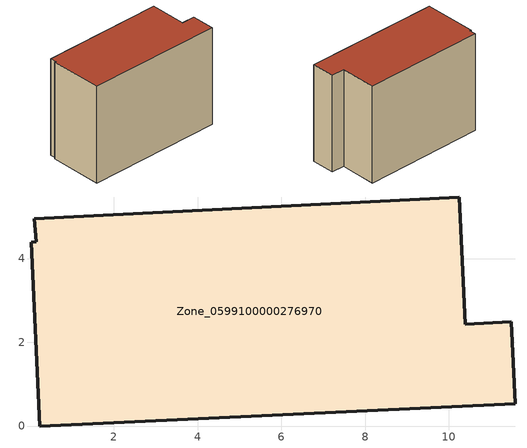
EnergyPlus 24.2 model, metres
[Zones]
Zone_0599100000276970
 floor ground (C_G): 0.03,4.39 0.14,4.41 0.1,4.95 10.25,5.47 10.39,2.43 11.49,2.49 11.59,0.53 0.23,0 z0
 wall outside (C_F): 0.23,0 11.59,0.53 11.49,2.49 10.39,2.43 10.25,5.47 0.1,4.95 0.14,4.41 0.03,4.39 0.23,0 z0:8.25
 roof outside (C_R): 0.14,4.41 0.03,4.39 0.23,0 11.59,0.53 11.49,2.49 10.39,2.43 10.25,5.47 0.1,4.95 z8.25
[BUILDING]
Pand.0599100000276970: North Axis=0; Terrain=City; Loads Convergence Tolerance Value=0.04; Temperature Convergence Tolerance Value=0.4; Solar Distribution=FullExterior; Maximum Number of Warmup Days=25; Minimum Number of Warmup Days=1
[Site:Location]
Rotterdam.The.Hague.AP_ZH_NLD Design_Conditions: Latitude=51.96; Longitude=4.45; Time Zone=1; Elevation=-4.5
[SITE:GROUNDTEMPERATURE:BUILDINGSURFACE]
18, 18, 18, 18, 18, 18, 18, 18, 18, 18, 18, 18
[MATERIAL] Thermal Absorptance=0.9; Solar Absorptance=0.7; Visible Absorptance=0.7
Name | Roughness | Thickness | Conductivity | Density | Specific Heat
G.TI.1946-1964 | MediumSmooth | 0.15 | 1 | 540 | 1210
F.TI.1946-1964 | Rough | 0.3 | 0.857143 | 1920 | 840
R.TI.1946-1964 | MediumRough | 0.2 | 0.277778 | 1500 | 1000
[CONSTRUCTION]
C_G: G.TI.1946-1964
C_F: F.TI.1946-1964
C_R: R.TI.1946-1964
[ZONE]
Zone_0599100000276970: Type=1; Multiplier=1; Ceiling Height=Autocalculate; Volume=Autocalculate; Floor Area=autocalculate; Part of Total Floor Area=Yes
[ZONEINFILTRATION:DESIGNFLOWRATE]
Infil_Zone_0599100000276970: Zone or ZoneList or Space or SpaceList=Zone_0599100000276970; Schedule=AlwaysOn; Design Flow Rate Calculation Method=Flow/Area; Flow Rate per Floor Area=0.003; Constant Term Coefficient=1; Temperature Term Coefficient=0; Velocity Term Coefficient=0; Velocity Squared Term Coefficient=0
[HVACTEMPLATE:ZONE:IDEALLOADSAIRSYSTEM]
Zone_0599100000276970: Maximum Heating Supply Air Temperature=50; Minimum Cooling Supply Air Temperature=13; Maximum Heating Supply Air Humidity Ratio=0.0156; Minimum Cooling Supply Air Humidity Ratio=0.0077; Heating Limit=NoLimit; Cooling Limit=NoLimit; Dehumidification Control Type=ConstantSensibleHeatRatio; Cooling Sensible Heat Ratio=0.7; Dehumidification Setpoint=60; Humidification Control Type=None; Humidification Setpoint=30; Outdoor Air Method=None; Outdoor Air Flow Rate per Person=0.00944; Outdoor Air Flow Rate per Zone Floor Area=0; Outdoor Air Flow Rate per Zone=0; Demand Controlled Ventilation Type=None; Outdoor Air Economizer Type=NoEconomizer; Heat Recovery Type=None; Sensible Heat Recovery Effectiveness=0.7; Latent Heat Recovery Effectiveness=0.65
[ZONECONTROL:THERMOSTAT]
ThermostatControl_Zone_0599100000276970: Zone or ZoneList=Zone_0599100000276970; Control Type Schedule=DualSetpointControlType; Control 1=Thermostat_Zone_0599100000276970; Temperature Difference Between Cutout And Setpoint=0
[THERMOSTATSETPOINT:DUALSETPOINT]
Thermostat_Zone_0599100000276970: Heating Setpoint Temperature Schedule=HeatingSetpoint_Zone_0599100000276970; Cooling Setpoint Temperature Schedule=CoolingSetpoint_Zone_0599100000276970
[SCHEDULE:COMPACT]
HeatingSetpoint_Zone_0599100000276970: Through: 12/31, For: AllDays, Until: 24:00, 21
CoolingSetpoint_Zone_0599100000276970: Through: 12/31, For: AllDays, Until: 24:00, 24
DualSetpointControlType: Through: 12/31, For: AllDays, Until: 24:00, 4
AlwaysOn: Through: 12/31, For: AllDays, Until: 24:00, 1
